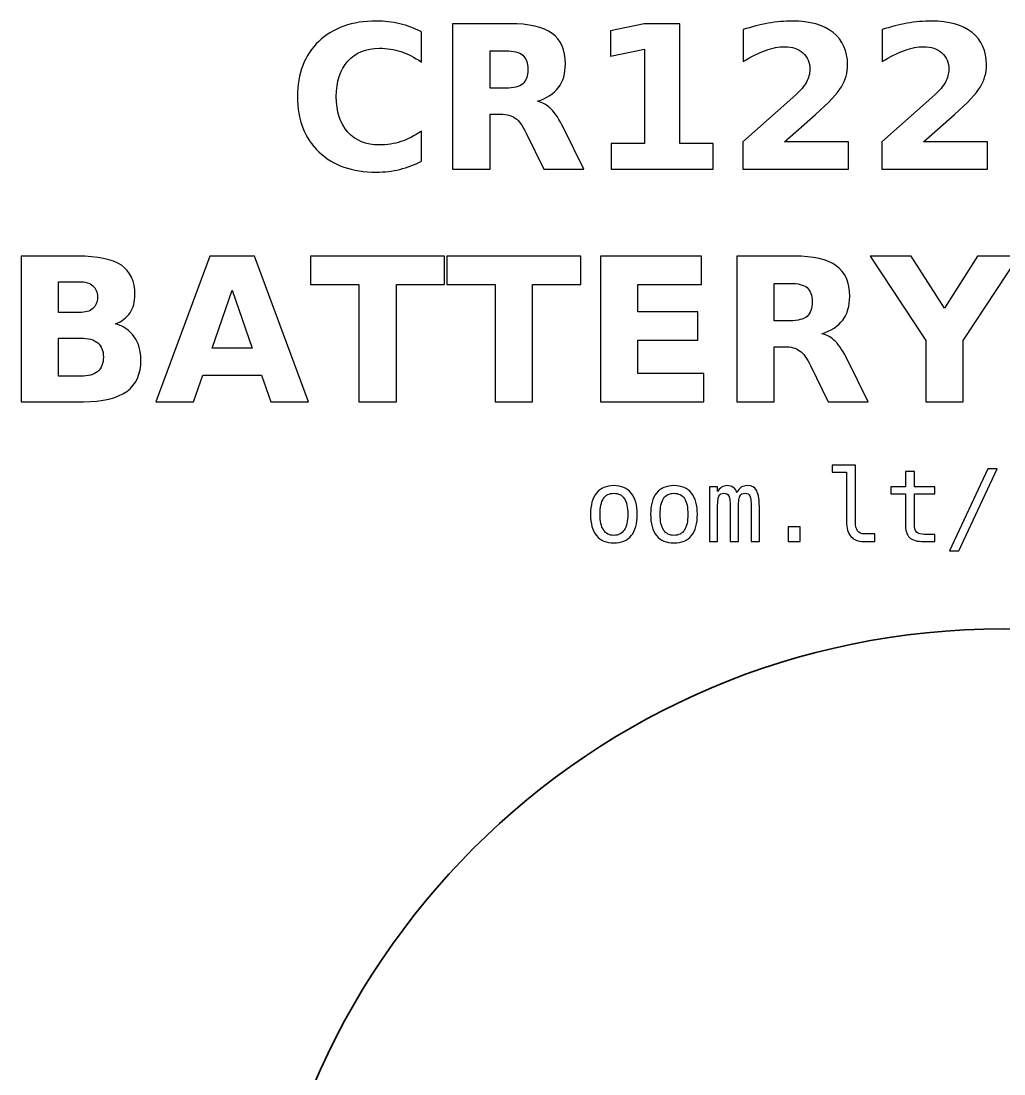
# Model space of a CAD drawing. Header units: centimetres. Extents: x -11.48 to -9.5, y -15.6 to -13.49.
# Drawn here: x -11.483 to -10.499, y -14.546 to -13.491 of the extents above; entities that cross this region are included whole.
import ezdxf

# ---------------------------------------------------------------- set-up
doc = ezdxf.new("R2010")
doc.units = ezdxf.units.CM
doc.header["$MEASUREMENT"] = 0
doc.layers.add('Layer 1', color=7, linetype='Continuous')

msp = doc.modelspace()

# ---------------------------------------------------------------- linework, layer by layer
at = {"layer": 'Layer 1'}
for points, knots in [([(-11.0826, -13.63185), (-11.0895, -13.63542), (-11.0967, -13.63812), (-11.1042, -13.63995), (-11.1042, -13.63995), (-11.11167, -13.64178), (-11.1195, -13.64268), (-11.12763, -13.64268), (-11.12763, -13.64268), (-11.1519, -13.64268), (-11.17113, -13.63588), (-11.18533, -13.62232), (-11.18533, -13.62232), (-11.19953, -13.60875), (-11.20663, -13.59035), (-11.20663, -13.56708), (-11.20663, -13.56708), (-11.20663, -13.54378), (-11.19953, -13.52535), (-11.18533, -13.51178), (-11.18533, -13.51178), (-11.17113, -13.49822), (-11.1519, -13.49142), (-11.12763, -13.49142), (-11.12763, -13.49142), (-11.1195, -13.49142), (-11.11167, -13.49232), (-11.1042, -13.49415), (-11.1042, -13.49415), (-11.0967, -13.49598), (-11.0895, -13.49868), (-11.0826, -13.50225), (-11.0826, -13.50225), (-11.0826, -13.50225), (-11.0826, -13.53242), (-11.0826, -13.53242), (-11.0826, -13.53242), (-11.08957, -13.52765), (-11.09643, -13.52418), (-11.1032, -13.52198), (-11.1032, -13.52198), (-11.10997, -13.51975), (-11.1171, -13.51865), (-11.1246, -13.51865), (-11.1246, -13.51865), (-11.138, -13.51865), (-11.14857, -13.52295), (-11.15623, -13.53155), (-11.15623, -13.53155), (-11.16393, -13.54015), (-11.16777, -13.55198), (-11.16777, -13.56708), (-11.16777, -13.56708), (-11.16777, -13.58215), (-11.16393, -13.59395), (-11.15623, -13.60255), (-11.15623, -13.60255), (-11.14857, -13.61115), (-11.138, -13.61545), (-11.1246, -13.61545), (-11.1246, -13.61545), (-11.1171, -13.61545), (-11.10997, -13.61435), (-11.1032, -13.61212), (-11.1032, -13.61212), (-11.09643, -13.60992), (-11.08957, -13.60645), (-11.0826, -13.60168), (-11.0826, -13.60168), (-11.0826, -13.60168), (-11.0826, -13.63185), (-11.0826, -13.63185)], [0, 0, 0, 0, 0.0555556, 0.0555556, 0.0555556, 0.0555556, 0.1111111, 0.1111111, 0.1111111, 0.1111111, 0.1666667, 0.1666667, 0.1666667, 0.1666667, 0.2222222, 0.2222222, 0.2222222, 0.2222222, 0.2777778, 0.2777778, 0.2777778, 0.2777778, 0.3333333, 0.3333333, 0.3333333, 0.3333333, 0.3888889, 0.3888889, 0.3888889, 0.3888889, 0.4444444, 0.4444444, 0.4444444, 0.4444444, 0.5, 0.5, 0.5, 0.5, 0.5555556, 0.5555556, 0.5555556, 0.5555556, 0.6111111, 0.6111111, 0.6111111, 0.6111111, 0.6666667, 0.6666667, 0.6666667, 0.6666667, 0.7222222, 0.7222222, 0.7222222, 0.7222222, 0.7777778, 0.7777778, 0.7777778, 0.7777778, 0.8333333, 0.8333333, 0.8333333, 0.8333333, 0.8888889, 0.8888889, 0.8888889, 0.8888889, 0.9444444, 0.9444444, 0.9444444, 0.9444444, 1, 1, 1, 1]), ([(-11.01386, -13.58468), (-11.01386, -13.58468), (-11.01386, -13.63985), (-11.01386, -13.63985), (-11.01386, -13.63985), (-11.01386, -13.63985), (-11.05146, -13.63985), (-11.05146, -13.63985), (-11.05146, -13.63985), (-11.05146, -13.63985), (-11.05146, -13.49405), (-11.05146, -13.49405), (-11.05146, -13.49405), (-11.05146, -13.49405), (-10.99403, -13.49405), (-10.99403, -13.49405), (-10.99403, -13.49405), (-10.97483, -13.49405), (-10.96073, -13.49728), (-10.9518, -13.50372), (-10.9518, -13.50372), (-10.94283, -13.51015), (-10.93836, -13.52035), (-10.93836, -13.53428), (-10.93836, -13.53428), (-10.93836, -13.54392), (-10.9407, -13.55185), (-10.94533, -13.55802), (-10.94533, -13.55802), (-10.95, -13.56422), (-10.95703, -13.56878), (-10.9664, -13.57168), (-10.9664, -13.57168), (-10.96126, -13.57288), (-10.95663, -13.57552), (-10.95256, -13.57965), (-10.95256, -13.57965), (-10.9485, -13.58378), (-10.9444, -13.59005), (-10.94023, -13.59845), (-10.94023, -13.59845), (-10.94023, -13.59845), (-10.9198, -13.63985), (-10.9198, -13.63985), (-10.9198, -13.63985), (-10.9198, -13.63985), (-10.95986, -13.63985), (-10.95986, -13.63985), (-10.95986, -13.63985), (-10.95986, -13.63985), (-10.97763, -13.60362), (-10.97763, -13.60362), (-10.97763, -13.60362), (-10.9812, -13.59635), (-10.98483, -13.59135), (-10.98853, -13.58868), (-10.98853, -13.58868), (-10.9922, -13.58602), (-10.9971, -13.58468), (-11.00323, -13.58468), (-11.00323, -13.58468), (-11.00323, -13.58468), (-11.01386, -13.58468), (-11.01386, -13.58468)], [0, 0, 0, 0, 0.0625, 0.0625, 0.0625, 0.0625, 0.125, 0.125, 0.125, 0.125, 0.1875, 0.1875, 0.1875, 0.1875, 0.25, 0.25, 0.25, 0.25, 0.3125, 0.3125, 0.3125, 0.3125, 0.375, 0.375, 0.375, 0.375, 0.4375, 0.4375, 0.4375, 0.4375, 0.5, 0.5, 0.5, 0.5, 0.5625, 0.5625, 0.5625, 0.5625, 0.625, 0.625, 0.625, 0.625, 0.6875, 0.6875, 0.6875, 0.6875, 0.75, 0.75, 0.75, 0.75, 0.8125, 0.8125, 0.8125, 0.8125, 0.875, 0.875, 0.875, 0.875, 0.9375, 0.9375, 0.9375, 0.9375, 1, 1, 1, 1]), ([(-10.8924, -13.61388), (-10.8924, -13.61388), (-10.8592, -13.61388), (-10.8592, -13.61388), (-10.8592, -13.61388), (-10.8592, -13.61388), (-10.8592, -13.51965), (-10.8592, -13.51965), (-10.8592, -13.51965), (-10.8592, -13.51965), (-10.89326, -13.52668), (-10.89326, -13.52668), (-10.89326, -13.52668), (-10.89326, -13.52668), (-10.89326, -13.50108), (-10.89326, -13.50108), (-10.89326, -13.50108), (-10.89326, -13.50108), (-10.8594, -13.49405), (-10.8594, -13.49405), (-10.8594, -13.49405), (-10.8594, -13.49405), (-10.82366, -13.49405), (-10.82366, -13.49405), (-10.82366, -13.49405), (-10.82366, -13.49405), (-10.82366, -13.61388), (-10.82366, -13.61388), (-10.82366, -13.61388), (-10.82366, -13.61388), (-10.79046, -13.61388), (-10.79046, -13.61388), (-10.79046, -13.61388), (-10.79046, -13.61388), (-10.79046, -13.63985), (-10.79046, -13.63985), (-10.79046, -13.63985), (-10.79046, -13.63985), (-10.8924, -13.63985), (-10.8924, -13.63985), (-10.8924, -13.63985), (-10.8924, -13.63985), (-10.8924, -13.61388), (-10.8924, -13.61388)], [0, 0, 0, 0, 0.0909091, 0.0909091, 0.0909091, 0.0909091, 0.1818182, 0.1818182, 0.1818182, 0.1818182, 0.2727273, 0.2727273, 0.2727273, 0.2727273, 0.3636364, 0.3636364, 0.3636364, 0.3636364, 0.4545455, 0.4545455, 0.4545455, 0.4545455, 0.5454545, 0.5454545, 0.5454545, 0.5454545, 0.6363636, 0.6363636, 0.6363636, 0.6363636, 0.7272727, 0.7272727, 0.7272727, 0.7272727, 0.8181818, 0.8181818, 0.8181818, 0.8181818, 0.9090909, 0.9090909, 0.9090909, 0.9090909, 1, 1, 1, 1]), ([(-10.71903, -13.61222), (-10.71903, -13.61222), (-10.65486, -13.61222), (-10.65486, -13.61222), (-10.65486, -13.61222), (-10.65486, -13.61222), (-10.65486, -13.63985), (-10.65486, -13.63985), (-10.65486, -13.63985), (-10.65486, -13.63985), (-10.76083, -13.63985), (-10.76083, -13.63985), (-10.76083, -13.63985), (-10.76083, -13.63985), (-10.76083, -13.61222), (-10.76083, -13.61222), (-10.76083, -13.61222), (-10.76083, -13.61222), (-10.70759, -13.56525), (-10.70759, -13.56525), (-10.70759, -13.56525), (-10.70283, -13.56095), (-10.69933, -13.55675), (-10.69706, -13.55265), (-10.69706, -13.55265), (-10.69476, -13.54855), (-10.69363, -13.54428), (-10.69363, -13.53985), (-10.69363, -13.53985), (-10.69363, -13.53302), (-10.69593, -13.52752), (-10.70053, -13.52335), (-10.70053, -13.52335), (-10.70509, -13.51918), (-10.71119, -13.51712), (-10.71883, -13.51712), (-10.71883, -13.51712), (-10.72469, -13.51712), (-10.73109, -13.51838), (-10.73806, -13.52088), (-10.73806, -13.52088), (-10.74503, -13.52338), (-10.75249, -13.52712), (-10.76043, -13.53205), (-10.76043, -13.53205), (-10.76043, -13.53205), (-10.76043, -13.50002), (-10.76043, -13.50002), (-10.76043, -13.50002), (-10.75196, -13.49722), (-10.74359, -13.49508), (-10.73533, -13.49362), (-10.73533, -13.49362), (-10.72706, -13.49215), (-10.71896, -13.49142), (-10.71099, -13.49142), (-10.71099, -13.49142), (-10.69356, -13.49142), (-10.67999, -13.49525), (-10.67033, -13.50295), (-10.67033, -13.50295), (-10.66066, -13.51062), (-10.65583, -13.52132), (-10.65583, -13.53508), (-10.65583, -13.53508), (-10.65583, -13.54302), (-10.65789, -13.55042), (-10.66199, -13.55728), (-10.66199, -13.55728), (-10.66609, -13.56415), (-10.67473, -13.57335), (-10.68786, -13.58488), (-10.68786, -13.58488), (-10.68786, -13.58488), (-10.71903, -13.61222), (-10.71903, -13.61222)], [0, 0, 0, 0, 0.0526316, 0.0526316, 0.0526316, 0.0526316, 0.1052632, 0.1052632, 0.1052632, 0.1052632, 0.1578947, 0.1578947, 0.1578947, 0.1578947, 0.2105263, 0.2105263, 0.2105263, 0.2105263, 0.2631579, 0.2631579, 0.2631579, 0.2631579, 0.3157895, 0.3157895, 0.3157895, 0.3157895, 0.3684211, 0.3684211, 0.3684211, 0.3684211, 0.4210526, 0.4210526, 0.4210526, 0.4210526, 0.4736842, 0.4736842, 0.4736842, 0.4736842, 0.5263158, 0.5263158, 0.5263158, 0.5263158, 0.5789474, 0.5789474, 0.5789474, 0.5789474, 0.6315789, 0.6315789, 0.6315789, 0.6315789, 0.6842105, 0.6842105, 0.6842105, 0.6842105, 0.7368421, 0.7368421, 0.7368421, 0.7368421, 0.7894737, 0.7894737, 0.7894737, 0.7894737, 0.8421053, 0.8421053, 0.8421053, 0.8421053, 0.8947368, 0.8947368, 0.8947368, 0.8947368, 0.9473684, 0.9473684, 0.9473684, 0.9473684, 1, 1, 1, 1]), ([(-10.57986, -13.61222), (-10.57986, -13.61222), (-10.51569, -13.61222), (-10.51569, -13.61222), (-10.51569, -13.61222), (-10.51569, -13.61222), (-10.51569, -13.63985), (-10.51569, -13.63985), (-10.51569, -13.63985), (-10.51569, -13.63985), (-10.62166, -13.63985), (-10.62166, -13.63985), (-10.62166, -13.63985), (-10.62166, -13.63985), (-10.62166, -13.61222), (-10.62166, -13.61222), (-10.62166, -13.61222), (-10.62166, -13.61222), (-10.56842, -13.56525), (-10.56842, -13.56525), (-10.56842, -13.56525), (-10.56366, -13.56095), (-10.56016, -13.55675), (-10.55789, -13.55265), (-10.55789, -13.55265), (-10.55559, -13.54855), (-10.55446, -13.54428), (-10.55446, -13.53985), (-10.55446, -13.53985), (-10.55446, -13.53302), (-10.55676, -13.52752), (-10.56136, -13.52335), (-10.56136, -13.52335), (-10.56592, -13.51918), (-10.57202, -13.51712), (-10.57966, -13.51712), (-10.57966, -13.51712), (-10.58552, -13.51712), (-10.59192, -13.51838), (-10.59889, -13.52088), (-10.59889, -13.52088), (-10.60586, -13.52338), (-10.61332, -13.52712), (-10.62126, -13.53205), (-10.62126, -13.53205), (-10.62126, -13.53205), (-10.62126, -13.50002), (-10.62126, -13.50002), (-10.62126, -13.50002), (-10.61279, -13.49722), (-10.60442, -13.49508), (-10.59616, -13.49362), (-10.59616, -13.49362), (-10.58789, -13.49215), (-10.57979, -13.49142), (-10.57182, -13.49142), (-10.57182, -13.49142), (-10.55439, -13.49142), (-10.54082, -13.49525), (-10.53116, -13.50295), (-10.53116, -13.50295), (-10.52149, -13.51062), (-10.51666, -13.52132), (-10.51666, -13.53508), (-10.51666, -13.53508), (-10.51666, -13.54302), (-10.51872, -13.55042), (-10.52282, -13.55728), (-10.52282, -13.55728), (-10.52692, -13.56415), (-10.53556, -13.57335), (-10.54869, -13.58488), (-10.54869, -13.58488), (-10.54869, -13.58488), (-10.57986, -13.61222), (-10.57986, -13.61222)], [0, 0, 0, 0, 0.0526316, 0.0526316, 0.0526316, 0.0526316, 0.1052632, 0.1052632, 0.1052632, 0.1052632, 0.1578947, 0.1578947, 0.1578947, 0.1578947, 0.2105263, 0.2105263, 0.2105263, 0.2105263, 0.2631579, 0.2631579, 0.2631579, 0.2631579, 0.3157895, 0.3157895, 0.3157895, 0.3157895, 0.3684211, 0.3684211, 0.3684211, 0.3684211, 0.4210526, 0.4210526, 0.4210526, 0.4210526, 0.4736842, 0.4736842, 0.4736842, 0.4736842, 0.5263158, 0.5263158, 0.5263158, 0.5263158, 0.5789474, 0.5789474, 0.5789474, 0.5789474, 0.6315789, 0.6315789, 0.6315789, 0.6315789, 0.6842105, 0.6842105, 0.6842105, 0.6842105, 0.7368421, 0.7368421, 0.7368421, 0.7368421, 0.7894737, 0.7894737, 0.7894737, 0.7894737, 0.8421053, 0.8421053, 0.8421053, 0.8421053, 0.8947368, 0.8947368, 0.8947368, 0.8947368, 0.9473684, 0.9473684, 0.9473684, 0.9473684, 1, 1, 1, 1]), ([(-10.99803, -13.55872), (-10.99016, -13.55872), (-10.9845, -13.55725), (-10.9811, -13.55432), (-10.9811, -13.55432), (-10.97766, -13.55138), (-10.97596, -13.54655), (-10.97596, -13.53985), (-10.97596, -13.53985), (-10.97596, -13.53322), (-10.97766, -13.52845), (-10.9811, -13.52558), (-10.9811, -13.52558), (-10.9845, -13.52272), (-10.99016, -13.52128), (-10.99803, -13.52128), (-10.99803, -13.52128), (-10.99803, -13.52128), (-11.01386, -13.52128), (-11.01386, -13.52128), (-11.01386, -13.52128), (-11.01386, -13.52128), (-11.01386, -13.55872), (-11.01386, -13.55872), (-11.01386, -13.55872), (-11.01386, -13.55872), (-10.99803, -13.55872), (-10.99803, -13.55872)], [0, 0, 0, 0, 0.1428571, 0.1428571, 0.1428571, 0.1428571, 0.2857143, 0.2857143, 0.2857143, 0.2857143, 0.4285714, 0.4285714, 0.4285714, 0.4285714, 0.5714286, 0.5714286, 0.5714286, 0.5714286, 0.7142857, 0.7142857, 0.7142857, 0.7142857, 0.8571429, 0.8571429, 0.8571429, 0.8571429, 1, 1, 1, 1]), ([(-11.38885, -13.79462), (-11.38078, -13.79695), (-11.37452, -13.80128), (-11.37008, -13.80762), (-11.37008, -13.80762), (-11.36565, -13.81392), (-11.36345, -13.82168), (-11.36345, -13.83085), (-11.36345, -13.83085), (-11.36345, -13.84492), (-11.36822, -13.85538), (-11.37772, -13.86228), (-11.37772, -13.86228), (-11.38722, -13.86918), (-11.40168, -13.87265), (-11.42108, -13.87265), (-11.42108, -13.87265), (-11.42108, -13.87265), (-11.48348, -13.87265), (-11.48348, -13.87265), (-11.48348, -13.87265), (-11.48348, -13.87265), (-11.48348, -13.72685), (-11.48348, -13.72685), (-11.48348, -13.72685), (-11.48348, -13.72685), (-11.42705, -13.72685), (-11.42705, -13.72685), (-11.42705, -13.72685), (-11.40678, -13.72685), (-11.39212, -13.72992), (-11.38305, -13.73602), (-11.38305, -13.73602), (-11.37395, -13.74215), (-11.36942, -13.75195), (-11.36942, -13.76542), (-11.36942, -13.76542), (-11.36942, -13.77252), (-11.37108, -13.77855), (-11.37438, -13.78355), (-11.37438, -13.78355), (-11.37772, -13.78852), (-11.38252, -13.79222), (-11.38885, -13.79462)], [0, 0, 0, 0, 0.0909091, 0.0909091, 0.0909091, 0.0909091, 0.1818182, 0.1818182, 0.1818182, 0.1818182, 0.2727273, 0.2727273, 0.2727273, 0.2727273, 0.3636364, 0.3636364, 0.3636364, 0.3636364, 0.4545455, 0.4545455, 0.4545455, 0.4545455, 0.5454545, 0.5454545, 0.5454545, 0.5454545, 0.6363636, 0.6363636, 0.6363636, 0.6363636, 0.7272727, 0.7272727, 0.7272727, 0.7272727, 0.8181818, 0.8181818, 0.8181818, 0.8181818, 0.9090909, 0.9090909, 0.9090909, 0.9090909, 1, 1, 1, 1]), ([(-11.24259, -13.84612), (-11.24259, -13.84612), (-11.30139, -13.84612), (-11.30139, -13.84612), (-11.30139, -13.84612), (-11.30139, -13.84612), (-11.31065, -13.87265), (-11.31065, -13.87265), (-11.31065, -13.87265), (-11.31065, -13.87265), (-11.34845, -13.87265), (-11.34845, -13.87265), (-11.34845, -13.87265), (-11.34845, -13.87265), (-11.29445, -13.72685), (-11.29445, -13.72685), (-11.29445, -13.72685), (-11.29445, -13.72685), (-11.24962, -13.72685), (-11.24962, -13.72685), (-11.24962, -13.72685), (-11.24962, -13.72685), (-11.19562, -13.87265), (-11.19562, -13.87265), (-11.19562, -13.87265), (-11.19562, -13.87265), (-11.23342, -13.87265), (-11.23342, -13.87265), (-11.23342, -13.87265), (-11.23342, -13.87265), (-11.24259, -13.84612), (-11.24259, -13.84612)], [0, 0, 0, 0, 0.125, 0.125, 0.125, 0.125, 0.25, 0.25, 0.25, 0.25, 0.375, 0.375, 0.375, 0.375, 0.5, 0.5, 0.5, 0.5, 0.625, 0.625, 0.625, 0.625, 0.75, 0.75, 0.75, 0.75, 0.875, 0.875, 0.875, 0.875, 1, 1, 1, 1]), ([(-11.19365, -13.72685), (-11.19365, -13.72685), (-11.05929, -13.72685), (-11.05929, -13.72685), (-11.05929, -13.72685), (-11.05929, -13.72685), (-11.05929, -13.75528), (-11.05929, -13.75528), (-11.05929, -13.75528), (-11.05929, -13.75528), (-11.10762, -13.75528), (-11.10762, -13.75528), (-11.10762, -13.75528), (-11.10762, -13.75528), (-11.10762, -13.87265), (-11.10762, -13.87265), (-11.10762, -13.87265), (-11.10762, -13.87265), (-11.14522, -13.87265), (-11.14522, -13.87265), (-11.14522, -13.87265), (-11.14522, -13.87265), (-11.14522, -13.75528), (-11.14522, -13.75528), (-11.14522, -13.75528), (-11.14522, -13.75528), (-11.19365, -13.75528), (-11.19365, -13.75528), (-11.19365, -13.75528), (-11.19365, -13.75528), (-11.19365, -13.72685), (-11.19365, -13.72685)], [0, 0, 0, 0, 0.125, 0.125, 0.125, 0.125, 0.25, 0.25, 0.25, 0.25, 0.375, 0.375, 0.375, 0.375, 0.5, 0.5, 0.5, 0.5, 0.625, 0.625, 0.625, 0.625, 0.75, 0.75, 0.75, 0.75, 0.875, 0.875, 0.875, 0.875, 1, 1, 1, 1]), ([(-11.05722, -13.72685), (-11.05722, -13.72685), (-10.92286, -13.72685), (-10.92286, -13.72685), (-10.92286, -13.72685), (-10.92286, -13.72685), (-10.92286, -13.75528), (-10.92286, -13.75528), (-10.92286, -13.75528), (-10.92286, -13.75528), (-10.97119, -13.75528), (-10.97119, -13.75528), (-10.97119, -13.75528), (-10.97119, -13.75528), (-10.97119, -13.87265), (-10.97119, -13.87265), (-10.97119, -13.87265), (-10.97119, -13.87265), (-11.00879, -13.87265), (-11.00879, -13.87265), (-11.00879, -13.87265), (-11.00879, -13.87265), (-11.00879, -13.75528), (-11.00879, -13.75528), (-11.00879, -13.75528), (-11.00879, -13.75528), (-11.05722, -13.75528), (-11.05722, -13.75528), (-11.05722, -13.75528), (-11.05722, -13.75528), (-11.05722, -13.72685), (-11.05722, -13.72685)], [0, 0, 0, 0, 0.125, 0.125, 0.125, 0.125, 0.25, 0.25, 0.25, 0.25, 0.375, 0.375, 0.375, 0.375, 0.5, 0.5, 0.5, 0.5, 0.625, 0.625, 0.625, 0.625, 0.75, 0.75, 0.75, 0.75, 0.875, 0.875, 0.875, 0.875, 1, 1, 1, 1]), ([(-10.90339, -13.72685), (-10.90339, -13.72685), (-10.80193, -13.72685), (-10.80193, -13.72685), (-10.80193, -13.72685), (-10.80193, -13.72685), (-10.80193, -13.75528), (-10.80193, -13.75528), (-10.80193, -13.75528), (-10.80193, -13.75528), (-10.86579, -13.75528), (-10.86579, -13.75528), (-10.86579, -13.75528), (-10.86579, -13.75528), (-10.86579, -13.78242), (-10.86579, -13.78242), (-10.86579, -13.78242), (-10.86579, -13.78242), (-10.80576, -13.78242), (-10.80576, -13.78242), (-10.80576, -13.78242), (-10.80576, -13.78242), (-10.80576, -13.81085), (-10.80576, -13.81085), (-10.80576, -13.81085), (-10.80576, -13.81085), (-10.86579, -13.81085), (-10.86579, -13.81085), (-10.86579, -13.81085), (-10.86579, -13.81085), (-10.86579, -13.84422), (-10.86579, -13.84422), (-10.86579, -13.84422), (-10.86579, -13.84422), (-10.79979, -13.84422), (-10.79979, -13.84422), (-10.79979, -13.84422), (-10.79979, -13.84422), (-10.79979, -13.87265), (-10.79979, -13.87265), (-10.79979, -13.87265), (-10.79979, -13.87265), (-10.90339, -13.87265), (-10.90339, -13.87265), (-10.90339, -13.87265), (-10.90339, -13.87265), (-10.90339, -13.72685), (-10.90339, -13.72685)], [0, 0, 0, 0, 0.0833333, 0.0833333, 0.0833333, 0.0833333, 0.1666667, 0.1666667, 0.1666667, 0.1666667, 0.25, 0.25, 0.25, 0.25, 0.3333333, 0.3333333, 0.3333333, 0.3333333, 0.4166667, 0.4166667, 0.4166667, 0.4166667, 0.5, 0.5, 0.5, 0.5, 0.5833333, 0.5833333, 0.5833333, 0.5833333, 0.6666667, 0.6666667, 0.6666667, 0.6666667, 0.75, 0.75, 0.75, 0.75, 0.8333333, 0.8333333, 0.8333333, 0.8333333, 0.9166667, 0.9166667, 0.9166667, 0.9166667, 1, 1, 1, 1]), ([(-10.72916, -13.81748), (-10.72916, -13.81748), (-10.72916, -13.87265), (-10.72916, -13.87265), (-10.72916, -13.87265), (-10.72916, -13.87265), (-10.76676, -13.87265), (-10.76676, -13.87265), (-10.76676, -13.87265), (-10.76676, -13.87265), (-10.76676, -13.72685), (-10.76676, -13.72685), (-10.76676, -13.72685), (-10.76676, -13.72685), (-10.70933, -13.72685), (-10.70933, -13.72685), (-10.70933, -13.72685), (-10.69013, -13.72685), (-10.67603, -13.73008), (-10.6671, -13.73652), (-10.6671, -13.73652), (-10.65813, -13.74295), (-10.65366, -13.75315), (-10.65366, -13.76708), (-10.65366, -13.76708), (-10.65366, -13.77672), (-10.656, -13.78465), (-10.66063, -13.79082), (-10.66063, -13.79082), (-10.6653, -13.79702), (-10.67233, -13.80158), (-10.6817, -13.80448), (-10.6817, -13.80448), (-10.67656, -13.80568), (-10.67193, -13.80832), (-10.66786, -13.81245), (-10.66786, -13.81245), (-10.6638, -13.81658), (-10.6597, -13.82285), (-10.65553, -13.83125), (-10.65553, -13.83125), (-10.65553, -13.83125), (-10.6351, -13.87265), (-10.6351, -13.87265), (-10.6351, -13.87265), (-10.6351, -13.87265), (-10.67516, -13.87265), (-10.67516, -13.87265), (-10.67516, -13.87265), (-10.67516, -13.87265), (-10.69293, -13.83642), (-10.69293, -13.83642), (-10.69293, -13.83642), (-10.6965, -13.82915), (-10.70013, -13.82415), (-10.70383, -13.82148), (-10.70383, -13.82148), (-10.7075, -13.81882), (-10.7124, -13.81748), (-10.71853, -13.81748), (-10.71853, -13.81748), (-10.71853, -13.81748), (-10.72916, -13.81748), (-10.72916, -13.81748)], [0, 0, 0, 0, 0.0625, 0.0625, 0.0625, 0.0625, 0.125, 0.125, 0.125, 0.125, 0.1875, 0.1875, 0.1875, 0.1875, 0.25, 0.25, 0.25, 0.25, 0.3125, 0.3125, 0.3125, 0.3125, 0.375, 0.375, 0.375, 0.375, 0.4375, 0.4375, 0.4375, 0.4375, 0.5, 0.5, 0.5, 0.5, 0.5625, 0.5625, 0.5625, 0.5625, 0.625, 0.625, 0.625, 0.625, 0.6875, 0.6875, 0.6875, 0.6875, 0.75, 0.75, 0.75, 0.75, 0.8125, 0.8125, 0.8125, 0.8125, 0.875, 0.875, 0.875, 0.875, 0.9375, 0.9375, 0.9375, 0.9375, 1, 1, 1, 1]), ([(-10.6331, -13.72685), (-10.6331, -13.72685), (-10.592, -13.72685), (-10.592, -13.72685), (-10.592, -13.72685), (-10.592, -13.72685), (-10.55876, -13.77882), (-10.55876, -13.77882), (-10.55876, -13.77882), (-10.55876, -13.77882), (-10.52556, -13.72685), (-10.52556, -13.72685), (-10.52556, -13.72685), (-10.52556, -13.72685), (-10.48436, -13.72685), (-10.48436, -13.72685), (-10.48436, -13.72685), (-10.48436, -13.72685), (-10.53993, -13.81122), (-10.53993, -13.81122), (-10.53993, -13.81122), (-10.53993, -13.81122), (-10.53993, -13.87265), (-10.53993, -13.87265), (-10.53993, -13.87265), (-10.53993, -13.87265), (-10.57753, -13.87265), (-10.57753, -13.87265), (-10.57753, -13.87265), (-10.57753, -13.87265), (-10.57753, -13.81122), (-10.57753, -13.81122), (-10.57753, -13.81122), (-10.57753, -13.81122), (-10.6331, -13.72685), (-10.6331, -13.72685)], [0, 0, 0, 0, 0.1111111, 0.1111111, 0.1111111, 0.1111111, 0.2222222, 0.2222222, 0.2222222, 0.2222222, 0.3333333, 0.3333333, 0.3333333, 0.3333333, 0.4444444, 0.4444444, 0.4444444, 0.4444444, 0.5555556, 0.5555556, 0.5555556, 0.5555556, 0.6666667, 0.6666667, 0.6666667, 0.6666667, 0.7777778, 0.7777778, 0.7777778, 0.7777778, 0.8888889, 0.8888889, 0.8888889, 0.8888889, 1, 1, 1, 1]), ([(-11.42508, -13.78328), (-11.41915, -13.78328), (-11.41465, -13.78198), (-11.41162, -13.77938), (-11.41162, -13.77938), (-11.40855, -13.77678), (-11.40702, -13.77295), (-11.40702, -13.76785), (-11.40702, -13.76785), (-11.40702, -13.76285), (-11.40855, -13.75905), (-11.41162, -13.75642), (-11.41162, -13.75642), (-11.41465, -13.75378), (-11.41915, -13.75245), (-11.42508, -13.75245), (-11.42508, -13.75245), (-11.42508, -13.75245), (-11.44588, -13.75245), (-11.44588, -13.75245), (-11.44588, -13.75245), (-11.44588, -13.75245), (-11.44588, -13.78328), (-11.44588, -13.78328), (-11.44588, -13.78328), (-11.44588, -13.78328), (-11.42508, -13.78328), (-11.42508, -13.78328)], [0, 0, 0, 0, 0.1428571, 0.1428571, 0.1428571, 0.1428571, 0.2857143, 0.2857143, 0.2857143, 0.2857143, 0.4285714, 0.4285714, 0.4285714, 0.4285714, 0.5714286, 0.5714286, 0.5714286, 0.5714286, 0.7142857, 0.7142857, 0.7142857, 0.7142857, 0.8571429, 0.8571429, 0.8571429, 0.8571429, 1, 1, 1, 1]), ([(-10.71333, -13.79152), (-10.70546, -13.79152), (-10.6998, -13.79005), (-10.6964, -13.78712), (-10.6964, -13.78712), (-10.69296, -13.78418), (-10.69126, -13.77935), (-10.69126, -13.77265), (-10.69126, -13.77265), (-10.69126, -13.76602), (-10.69296, -13.76125), (-10.6964, -13.75838), (-10.6964, -13.75838), (-10.6998, -13.75552), (-10.70546, -13.75408), (-10.71333, -13.75408), (-10.71333, -13.75408), (-10.71333, -13.75408), (-10.72916, -13.75408), (-10.72916, -13.75408), (-10.72916, -13.75408), (-10.72916, -13.75408), (-10.72916, -13.79152), (-10.72916, -13.79152), (-10.72916, -13.79152), (-10.72916, -13.79152), (-10.71333, -13.79152), (-10.71333, -13.79152)], [0, 0, 0, 0, 0.1428571, 0.1428571, 0.1428571, 0.1428571, 0.2857143, 0.2857143, 0.2857143, 0.2857143, 0.4285714, 0.4285714, 0.4285714, 0.4285714, 0.5714286, 0.5714286, 0.5714286, 0.5714286, 0.7142857, 0.7142857, 0.7142857, 0.7142857, 0.8571429, 0.8571429, 0.8571429, 0.8571429, 1, 1, 1, 1]), ([(-11.29202, -13.81905), (-11.29202, -13.81905), (-11.25205, -13.81905), (-11.25205, -13.81905), (-11.25205, -13.81905), (-11.25205, -13.81905), (-11.27199, -13.76105), (-11.27199, -13.76105), (-11.27199, -13.76105), (-11.27199, -13.76105), (-11.29202, -13.81905), (-11.29202, -13.81905)], [0, 0, 0, 0, 0.3333333, 0.3333333, 0.3333333, 0.3333333, 0.6666667, 0.6666667, 0.6666667, 0.6666667, 1, 1, 1, 1]), ([(-11.42382, -13.84705), (-11.41625, -13.84705), (-11.41058, -13.84545), (-11.40675, -13.84228), (-11.40675, -13.84228), (-11.40295, -13.83908), (-11.40105, -13.83425), (-11.40105, -13.82782), (-11.40105, -13.82782), (-11.40105, -13.82152), (-11.40295, -13.81678), (-11.40672, -13.81362), (-11.40672, -13.81362), (-11.41048, -13.81045), (-11.41618, -13.80888), (-11.42382, -13.80888), (-11.42382, -13.80888), (-11.42382, -13.80888), (-11.44588, -13.80888), (-11.44588, -13.80888), (-11.44588, -13.80888), (-11.44588, -13.80888), (-11.44588, -13.84705), (-11.44588, -13.84705), (-11.44588, -13.84705), (-11.44588, -13.84705), (-11.42382, -13.84705), (-11.42382, -13.84705)], [0, 0, 0, 0, 0.1428571, 0.1428571, 0.1428571, 0.1428571, 0.2857143, 0.2857143, 0.2857143, 0.2857143, 0.4285714, 0.4285714, 0.4285714, 0.4285714, 0.5714286, 0.5714286, 0.5714286, 0.5714286, 0.7142857, 0.7142857, 0.7142857, 0.7142857, 0.8571429, 0.8571429, 0.8571429, 0.8571429, 1, 1, 1, 1]), ([(-10.64793, -13.99282), (-10.64793, -13.99686), (-10.6472, -13.99989), (-10.64571, -14.00194), (-10.64571, -14.00194), (-10.64423, -14.00399), (-10.64205, -14.00502), (-10.63915, -14.00502), (-10.63915, -14.00502), (-10.63915, -14.00502), (-10.62865, -14.00502), (-10.62865, -14.00502), (-10.62865, -14.00502), (-10.62865, -14.00502), (-10.62865, -14.01264), (-10.62865, -14.01264), (-10.62865, -14.01264), (-10.62865, -14.01264), (-10.64001, -14.01264), (-10.64001, -14.01264), (-10.64001, -14.01264), (-10.6454, -14.01264), (-10.64955, -14.01091), (-10.6525, -14.00746), (-10.6525, -14.00746), (-10.65545, -14.00401), (-10.65691, -13.99912), (-10.65691, -13.99282), (-10.65691, -13.99282), (-10.65691, -13.99282), (-10.65691, -13.94316), (-10.65691, -13.94316), (-10.65691, -13.94316), (-10.65691, -13.94316), (-10.67131, -13.94316), (-10.67131, -13.94316), (-10.67131, -13.94316), (-10.67131, -13.94316), (-10.67131, -13.93612), (-10.67131, -13.93612), (-10.67131, -13.93612), (-10.67131, -13.93612), (-10.64793, -13.93612), (-10.64793, -13.93612), (-10.64793, -13.93612), (-10.64793, -13.93612), (-10.64793, -13.99282), (-10.64793, -13.99282)], [0, 0, 0, 0, 0.0833333, 0.0833333, 0.0833333, 0.0833333, 0.1666667, 0.1666667, 0.1666667, 0.1666667, 0.25, 0.25, 0.25, 0.25, 0.3333333, 0.3333333, 0.3333333, 0.3333333, 0.4166667, 0.4166667, 0.4166667, 0.4166667, 0.5, 0.5, 0.5, 0.5, 0.5833333, 0.5833333, 0.5833333, 0.5833333, 0.6666667, 0.6666667, 0.6666667, 0.6666667, 0.75, 0.75, 0.75, 0.75, 0.8333333, 0.8333333, 0.8333333, 0.8333333, 0.9166667, 0.9166667, 0.9166667, 0.9166667, 1, 1, 1, 1]), ([(-10.58895, -13.94242), (-10.58895, -13.94242), (-10.58895, -13.95796), (-10.58895, -13.95796), (-10.58895, -13.95796), (-10.58895, -13.95796), (-10.56853, -13.95796), (-10.56853, -13.95796), (-10.56853, -13.95796), (-10.56853, -13.95796), (-10.56853, -13.96494), (-10.56853, -13.96494), (-10.56853, -13.96494), (-10.56853, -13.96494), (-10.58895, -13.96494), (-10.58895, -13.96494), (-10.58895, -13.96494), (-10.58895, -13.96494), (-10.58895, -13.99462), (-10.58895, -13.99462), (-10.58895, -13.99462), (-10.58895, -13.99866), (-10.58818, -14.00147), (-10.58665, -14.00306), (-10.58665, -14.00306), (-10.58511, -14.00466), (-10.58245, -14.00546), (-10.57865, -14.00546), (-10.57865, -14.00546), (-10.57865, -14.00546), (-10.56853, -14.00546), (-10.56853, -14.00546), (-10.56853, -14.00546), (-10.56853, -14.00546), (-10.56853, -14.01264), (-10.56853, -14.01264), (-10.56853, -14.01264), (-10.56853, -14.01264), (-10.57951, -14.01264), (-10.57951, -14.01264), (-10.57951, -14.01264), (-10.58626, -14.01264), (-10.59101, -14.01129), (-10.59378, -14.00859), (-10.59378, -14.00859), (-10.59655, -14.00589), (-10.59793, -14.00122), (-10.59793, -13.99462), (-10.59793, -13.99462), (-10.59793, -13.99462), (-10.59793, -13.96494), (-10.59793, -13.96494), (-10.59793, -13.96494), (-10.59793, -13.96494), (-10.61253, -13.96494), (-10.61253, -13.96494), (-10.61253, -13.96494), (-10.61253, -13.96494), (-10.61253, -13.95796), (-10.61253, -13.95796), (-10.61253, -13.95796), (-10.61253, -13.95796), (-10.59793, -13.95796), (-10.59793, -13.95796), (-10.59793, -13.95796), (-10.59793, -13.95796), (-10.59793, -13.94242), (-10.59793, -13.94242), (-10.59793, -13.94242), (-10.59793, -13.94242), (-10.58895, -13.94242), (-10.58895, -13.94242)], [0, 0, 0, 0, 0.0555556, 0.0555556, 0.0555556, 0.0555556, 0.1111111, 0.1111111, 0.1111111, 0.1111111, 0.1666667, 0.1666667, 0.1666667, 0.1666667, 0.2222222, 0.2222222, 0.2222222, 0.2222222, 0.2777778, 0.2777778, 0.2777778, 0.2777778, 0.3333333, 0.3333333, 0.3333333, 0.3333333, 0.3888889, 0.3888889, 0.3888889, 0.3888889, 0.4444444, 0.4444444, 0.4444444, 0.4444444, 0.5, 0.5, 0.5, 0.5, 0.5555556, 0.5555556, 0.5555556, 0.5555556, 0.6111111, 0.6111111, 0.6111111, 0.6111111, 0.6666667, 0.6666667, 0.6666667, 0.6666667, 0.7222222, 0.7222222, 0.7222222, 0.7222222, 0.7777778, 0.7777778, 0.7777778, 0.7777778, 0.8333333, 0.8333333, 0.8333333, 0.8333333, 0.8888889, 0.8888889, 0.8888889, 0.8888889, 0.9444444, 0.9444444, 0.9444444, 0.9444444, 1, 1, 1, 1]), ([(-10.51531, -13.93974), (-10.51531, -13.93974), (-10.50603, -13.93974), (-10.50603, -13.93974), (-10.50603, -13.93974), (-10.50603, -13.93974), (-10.54441, -14.02192), (-10.54441, -14.02192), (-10.54441, -14.02192), (-10.54441, -14.02192), (-10.55375, -14.02192), (-10.55375, -14.02192), (-10.55375, -14.02192), (-10.55375, -14.02192), (-10.51531, -13.93974), (-10.51531, -13.93974)], [0, 0, 0, 0, 0.25, 0.25, 0.25, 0.25, 0.5, 0.5, 0.5, 0.5, 0.75, 0.75, 0.75, 0.75, 1, 1, 1, 1]), ([(-10.88985, -13.95664), (-10.88226, -13.95664), (-10.87646, -13.95909), (-10.87245, -13.96401), (-10.87245, -13.96401), (-10.86843, -13.96892), (-10.86641, -13.97604), (-10.86641, -13.98534), (-10.86641, -13.98534), (-10.86641, -13.99469), (-10.86841, -14.00181), (-10.87241, -14.00671), (-10.87241, -14.00671), (-10.87643, -14.01161), (-10.88223, -14.01406), (-10.88985, -14.01406), (-10.88985, -14.01406), (-10.89745, -14.01406), (-10.90323, -14.01161), (-10.90725, -14.00671), (-10.90725, -14.00671), (-10.91125, -14.00181), (-10.91325, -13.99469), (-10.91325, -13.98534), (-10.91325, -13.98534), (-10.91325, -13.97604), (-10.91125, -13.96892), (-10.90725, -13.96401), (-10.90725, -13.96401), (-10.90323, -13.95909), (-10.89745, -13.95664), (-10.88985, -13.95664)], [0, 0, 0, 0, 0.125, 0.125, 0.125, 0.125, 0.25, 0.25, 0.25, 0.25, 0.375, 0.375, 0.375, 0.375, 0.5, 0.5, 0.5, 0.5, 0.625, 0.625, 0.625, 0.625, 0.75, 0.75, 0.75, 0.75, 0.875, 0.875, 0.875, 0.875, 1, 1, 1, 1]), ([(-10.82965, -13.95664), (-10.82206, -13.95664), (-10.81626, -13.95909), (-10.81225, -13.96401), (-10.81225, -13.96401), (-10.80823, -13.96892), (-10.80621, -13.97604), (-10.80621, -13.98534), (-10.80621, -13.98534), (-10.80621, -13.99469), (-10.80821, -14.00181), (-10.81221, -14.00671), (-10.81221, -14.00671), (-10.81623, -14.01161), (-10.82203, -14.01406), (-10.82965, -14.01406), (-10.82965, -14.01406), (-10.83725, -14.01406), (-10.84303, -14.01161), (-10.84705, -14.00671), (-10.84705, -14.00671), (-10.85105, -14.00181), (-10.85305, -13.99469), (-10.85305, -13.98534), (-10.85305, -13.98534), (-10.85305, -13.97604), (-10.85105, -13.96892), (-10.84705, -13.96401), (-10.84705, -13.96401), (-10.84303, -13.95909), (-10.83725, -13.95664), (-10.82965, -13.95664)], [0, 0, 0, 0, 0.125, 0.125, 0.125, 0.125, 0.25, 0.25, 0.25, 0.25, 0.375, 0.375, 0.375, 0.375, 0.5, 0.5, 0.5, 0.5, 0.625, 0.625, 0.625, 0.625, 0.75, 0.75, 0.75, 0.75, 0.875, 0.875, 0.875, 0.875, 1, 1, 1, 1]), ([(-10.76653, -13.96352), (-10.76543, -13.96117), (-10.76401, -13.95944), (-10.7623, -13.95832), (-10.7623, -13.95832), (-10.7606, -13.95721), (-10.75853, -13.95664), (-10.75613, -13.95664), (-10.75613, -13.95664), (-10.75173, -13.95664), (-10.74863, -13.95834), (-10.74683, -13.96174), (-10.74683, -13.96174), (-10.74501, -13.96514), (-10.74411, -13.97154), (-10.74411, -13.98096), (-10.74411, -13.98096), (-10.74411, -13.98096), (-10.74411, -14.01264), (-10.74411, -14.01264), (-10.74411, -14.01264), (-10.74411, -14.01264), (-10.75231, -14.01264), (-10.75231, -14.01264), (-10.75231, -14.01264), (-10.75231, -14.01264), (-10.75231, -13.98134), (-10.75231, -13.98134), (-10.75231, -13.98134), (-10.75231, -13.97362), (-10.75275, -13.96884), (-10.75361, -13.96696), (-10.75361, -13.96696), (-10.75446, -13.96509), (-10.75605, -13.96416), (-10.75833, -13.96416), (-10.75833, -13.96416), (-10.76093, -13.96416), (-10.76271, -13.96516), (-10.76368, -13.96716), (-10.76368, -13.96716), (-10.76463, -13.96916), (-10.76511, -13.97389), (-10.76511, -13.98134), (-10.76511, -13.98134), (-10.76511, -13.98134), (-10.76511, -14.01264), (-10.76511, -14.01264), (-10.76511, -14.01264), (-10.76511, -14.01264), (-10.77331, -14.01264), (-10.77331, -14.01264), (-10.77331, -14.01264), (-10.77331, -14.01264), (-10.77331, -13.98134), (-10.77331, -13.98134), (-10.77331, -13.98134), (-10.77331, -13.97352), (-10.77378, -13.96871), (-10.77471, -13.96689), (-10.77471, -13.96689), (-10.77563, -13.96507), (-10.7773, -13.96416), (-10.77971, -13.96416), (-10.77971, -13.96416), (-10.7821, -13.96416), (-10.78375, -13.96516), (-10.78466, -13.96716), (-10.78466, -13.96716), (-10.7856, -13.96916), (-10.78606, -13.97389), (-10.78606, -13.98134), (-10.78606, -13.98134), (-10.78606, -13.98134), (-10.78606, -14.01264), (-10.78606, -14.01264), (-10.78606, -14.01264), (-10.78606, -14.01264), (-10.79421, -14.01264), (-10.79421, -14.01264), (-10.79421, -14.01264), (-10.79421, -14.01264), (-10.79421, -13.95796), (-10.79421, -13.95796), (-10.79421, -13.95796), (-10.79421, -13.95796), (-10.78606, -13.95796), (-10.78606, -13.95796), (-10.78606, -13.95796), (-10.78606, -13.95796), (-10.78606, -13.96264), (-10.78606, -13.96264), (-10.78606, -13.96264), (-10.785, -13.96069), (-10.78365, -13.95921), (-10.78203, -13.95817), (-10.78203, -13.95817), (-10.78043, -13.95716), (-10.7786, -13.95664), (-10.77655, -13.95664), (-10.77655, -13.95664), (-10.77406, -13.95664), (-10.77201, -13.95721), (-10.77036, -13.95834), (-10.77036, -13.95834), (-10.76871, -13.95949), (-10.76745, -13.96121), (-10.76653, -13.96352)], [0, 0, 0, 0, 0.037037, 0.037037, 0.037037, 0.037037, 0.0740741, 0.0740741, 0.0740741, 0.0740741, 0.1111111, 0.1111111, 0.1111111, 0.1111111, 0.1481481, 0.1481481, 0.1481481, 0.1481481, 0.1851852, 0.1851852, 0.1851852, 0.1851852, 0.2222222, 0.2222222, 0.2222222, 0.2222222, 0.2592593, 0.2592593, 0.2592593, 0.2592593, 0.2962963, 0.2962963, 0.2962963, 0.2962963, 0.3333333, 0.3333333, 0.3333333, 0.3333333, 0.3703704, 0.3703704, 0.3703704, 0.3703704, 0.4074074, 0.4074074, 0.4074074, 0.4074074, 0.4444444, 0.4444444, 0.4444444, 0.4444444, 0.4814815, 0.4814815, 0.4814815, 0.4814815, 0.5185185, 0.5185185, 0.5185185, 0.5185185, 0.5555556, 0.5555556, 0.5555556, 0.5555556, 0.5925926, 0.5925926, 0.5925926, 0.5925926, 0.6296296, 0.6296296, 0.6296296, 0.6296296, 0.6666667, 0.6666667, 0.6666667, 0.6666667, 0.7037037, 0.7037037, 0.7037037, 0.7037037, 0.7407407, 0.7407407, 0.7407407, 0.7407407, 0.7777778, 0.7777778, 0.7777778, 0.7777778, 0.8148148, 0.8148148, 0.8148148, 0.8148148, 0.8518519, 0.8518519, 0.8518519, 0.8518519, 0.8888889, 0.8888889, 0.8888889, 0.8888889, 0.9259259, 0.9259259, 0.9259259, 0.9259259, 0.962963, 0.962963, 0.962963, 0.962963, 1, 1, 1, 1]), ([(-10.88985, -13.96426), (-10.89441, -13.96426), (-10.89786, -13.96602), (-10.90021, -13.96957), (-10.90021, -13.96957), (-10.90256, -13.97312), (-10.90373, -13.97839), (-10.90373, -13.98534), (-10.90373, -13.98534), (-10.90373, -13.99227), (-10.90256, -13.99752), (-10.90021, -14.00109), (-10.90021, -14.00109), (-10.89786, -14.00466), (-10.89441, -14.00644), (-10.88985, -14.00644), (-10.88985, -14.00644), (-10.88526, -14.00644), (-10.8818, -14.00466), (-10.87945, -14.00109), (-10.87945, -14.00109), (-10.8771, -13.99752), (-10.87593, -13.99227), (-10.87593, -13.98534), (-10.87593, -13.98534), (-10.87593, -13.97839), (-10.8771, -13.97312), (-10.87945, -13.96957), (-10.87945, -13.96957), (-10.8818, -13.96602), (-10.88526, -13.96426), (-10.88985, -13.96426)], [0, 0, 0, 0, 0.125, 0.125, 0.125, 0.125, 0.25, 0.25, 0.25, 0.25, 0.375, 0.375, 0.375, 0.375, 0.5, 0.5, 0.5, 0.5, 0.625, 0.625, 0.625, 0.625, 0.75, 0.75, 0.75, 0.75, 0.875, 0.875, 0.875, 0.875, 1, 1, 1, 1]), ([(-10.82965, -13.96426), (-10.83421, -13.96426), (-10.83766, -13.96602), (-10.84001, -13.96957), (-10.84001, -13.96957), (-10.84236, -13.97312), (-10.84353, -13.97839), (-10.84353, -13.98534), (-10.84353, -13.98534), (-10.84353, -13.99227), (-10.84236, -13.99752), (-10.84001, -14.00109), (-10.84001, -14.00109), (-10.83766, -14.00466), (-10.83421, -14.00644), (-10.82965, -14.00644), (-10.82965, -14.00644), (-10.82506, -14.00644), (-10.8216, -14.00466), (-10.81925, -14.00109), (-10.81925, -14.00109), (-10.8169, -13.99752), (-10.81573, -13.99227), (-10.81573, -13.98534), (-10.81573, -13.98534), (-10.81573, -13.97839), (-10.8169, -13.97312), (-10.81925, -13.96957), (-10.81925, -13.96957), (-10.8216, -13.96602), (-10.82506, -13.96426), (-10.82965, -13.96426)], [0, 0, 0, 0, 0.125, 0.125, 0.125, 0.125, 0.25, 0.25, 0.25, 0.25, 0.375, 0.375, 0.375, 0.375, 0.5, 0.5, 0.5, 0.5, 0.625, 0.625, 0.625, 0.625, 0.75, 0.75, 0.75, 0.75, 0.875, 0.875, 0.875, 0.875, 1, 1, 1, 1]), ([(-10.71545, -13.99774), (-10.71545, -13.99774), (-10.70315, -13.99774), (-10.70315, -13.99774), (-10.70315, -13.99774), (-10.70315, -13.99774), (-10.70315, -14.01264), (-10.70315, -14.01264), (-10.70315, -14.01264), (-10.70315, -14.01264), (-10.71545, -14.01264), (-10.71545, -14.01264), (-10.71545, -14.01264), (-10.71545, -14.01264), (-10.71545, -13.99774), (-10.71545, -13.99774)], [0, 0, 0, 0, 0.25, 0.25, 0.25, 0.25, 0.5, 0.5, 0.5, 0.5, 0.75, 0.75, 0.75, 0.75, 1, 1, 1, 1])]:
    msp.add_open_spline(points, degree=3, knots=knots, dxfattribs=at)
at = {"layer": 'Layer 1', "lineweight": 35}
msp.add_open_spline([(-10.50004, -14.10002), (-10.33119, -14.10002), (-10.17537, -14.15584), (-10.05, -14.25003), (-10.05, -14.25003), (-10.05, -14.25003), (-10.05, -14.1), (-10.05, -14.1), (-10.05, -14.1), (-10.05, -14.1), (-9.75, -14.1), (-9.75, -14.1), (-9.75, -14.1), (-9.75, -14.1), (-9.75, -15.6), (-9.75, -15.6), (-9.75, -15.6), (-9.75, -15.6), (-10.05, -15.6), (-10.05, -15.6), (-10.05, -15.6), (-10.05, -15.6), (-10.05, -15.45), (-10.05, -15.45), (-10.05, -15.45), (-10.17537, -15.54419), (-10.33119, -15.60002), (-10.50004, -15.60002), (-10.50004, -15.60002), (-10.91417, -15.60002), (-11.25002, -15.26417), (-11.25002, -14.84998), (-11.25002, -14.84998), (-11.25002, -14.43587), (-10.91417, -14.10002), (-10.50004, -14.10002)], degree=3, knots=[0, 0, 0, 0, 0.1111111, 0.1111111, 0.1111111, 0.1111111, 0.2222222, 0.2222222, 0.2222222, 0.2222222, 0.3333333, 0.3333333, 0.3333333, 0.3333333, 0.4444444, 0.4444444, 0.4444444, 0.4444444, 0.5555556, 0.5555556, 0.5555556, 0.5555556, 0.6666667, 0.6666667, 0.6666667, 0.6666667, 0.7777778, 0.7777778, 0.7777778, 0.7777778, 0.8888889, 0.8888889, 0.8888889, 0.8888889, 1, 1, 1, 1], dxfattribs=at)

doc.saveas('drawing.dxf')
